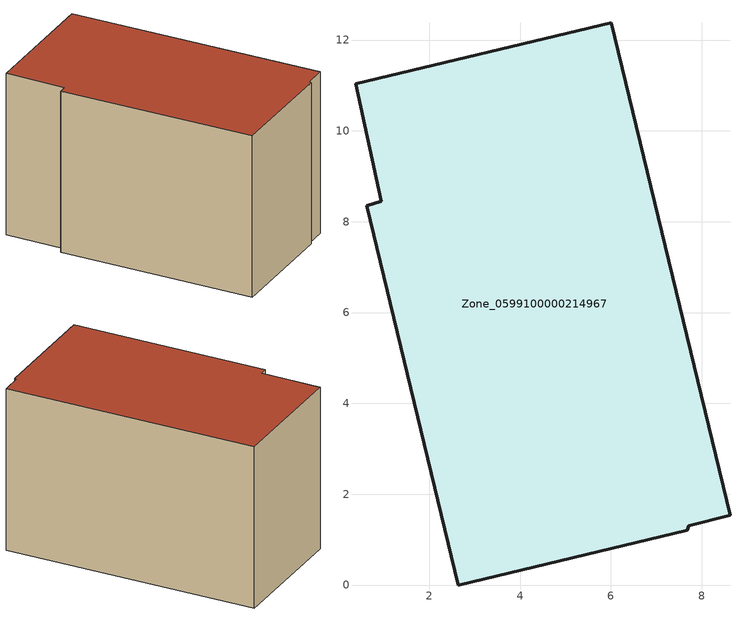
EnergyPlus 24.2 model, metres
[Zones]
Zone_0599100000214967
 floor ground (C_G): 7.71,1.31 7.68,1.21 2.64,0 0.62,8.35 0.94,8.45 0.38,11.03 6.01,12.38 8.62,1.54 z0
 wall outside (C_F): 0.62,8.35 2.64,0 7.68,1.21 7.71,1.31 8.62,1.54 6.01,12.38 0.38,11.03 0.94,8.45 0.62,8.35 z0:7.28
 roof outside (C_R): 0.94,8.45 0.62,8.35 2.64,0 7.68,1.21 7.71,1.31 8.62,1.54 6.01,12.38 0.38,11.03 z7.28
[BUILDING]
Pand.0599100000214967: North Axis=0; Terrain=City; Loads Convergence Tolerance Value=0.04; Temperature Convergence Tolerance Value=0.4; Solar Distribution=FullExterior; Maximum Number of Warmup Days=25; Minimum Number of Warmup Days=1
[Site:Location]
Rotterdam.The.Hague.AP_ZH_NLD Design_Conditions: Latitude=51.96; Longitude=4.45; Time Zone=1; Elevation=-4.5
[SITE:GROUNDTEMPERATURE:BUILDINGSURFACE]
18, 18, 18, 18, 18, 18, 18, 18, 18, 18, 18, 18
[MATERIAL] Thermal Absorptance=0.9; Solar Absorptance=0.7; Visible Absorptance=0.7
Name | Roughness | Thickness | Conductivity | Density | Specific Heat
G.TI.1965-1974 | MediumSmooth | 0.15 | 0.882353 | 540 | 1210
F.TI.1965-1974 | Rough | 0.3 | 0.697674 | 1920 | 840
R.TI.1965-1974 | MediumRough | 0.2 | 0.232558 | 1500 | 1000
[CONSTRUCTION]
C_G: G.TI.1965-1974
C_F: F.TI.1965-1974
C_R: R.TI.1965-1974
[ZONE]
Zone_0599100000214967: Type=1; Multiplier=1; Ceiling Height=Autocalculate; Volume=Autocalculate; Floor Area=autocalculate; Part of Total Floor Area=Yes
[ZONEINFILTRATION:DESIGNFLOWRATE]
Infil_Zone_0599100000214967: Zone or ZoneList or Space or SpaceList=Zone_0599100000214967; Schedule=AlwaysOn; Design Flow Rate Calculation Method=Flow/Area; Flow Rate per Floor Area=0.003; Constant Term Coefficient=1; Temperature Term Coefficient=0; Velocity Term Coefficient=0; Velocity Squared Term Coefficient=0
[HVACTEMPLATE:ZONE:IDEALLOADSAIRSYSTEM]
Zone_0599100000214967: Maximum Heating Supply Air Temperature=50; Minimum Cooling Supply Air Temperature=13; Maximum Heating Supply Air Humidity Ratio=0.0156; Minimum Cooling Supply Air Humidity Ratio=0.0077; Heating Limit=NoLimit; Cooling Limit=NoLimit; Dehumidification Control Type=ConstantSensibleHeatRatio; Cooling Sensible Heat Ratio=0.7; Dehumidification Setpoint=60; Humidification Control Type=None; Humidification Setpoint=30; Outdoor Air Method=None; Outdoor Air Flow Rate per Person=0.00944; Outdoor Air Flow Rate per Zone Floor Area=0; Outdoor Air Flow Rate per Zone=0; Demand Controlled Ventilation Type=None; Outdoor Air Economizer Type=NoEconomizer; Heat Recovery Type=None; Sensible Heat Recovery Effectiveness=0.7; Latent Heat Recovery Effectiveness=0.65
[ZONECONTROL:THERMOSTAT]
ThermostatControl_Zone_0599100000214967: Zone or ZoneList=Zone_0599100000214967; Control Type Schedule=DualSetpointControlType; Control 1=Thermostat_Zone_0599100000214967; Temperature Difference Between Cutout And Setpoint=0
[THERMOSTATSETPOINT:DUALSETPOINT]
Thermostat_Zone_0599100000214967: Heating Setpoint Temperature Schedule=HeatingSetpoint_Zone_0599100000214967; Cooling Setpoint Temperature Schedule=CoolingSetpoint_Zone_0599100000214967
[SCHEDULE:COMPACT]
HeatingSetpoint_Zone_0599100000214967: Through: 12/31, For: AllDays, Until: 24:00, 21
CoolingSetpoint_Zone_0599100000214967: Through: 12/31, For: AllDays, Until: 24:00, 24
DualSetpointControlType: Through: 12/31, For: AllDays, Until: 24:00, 4
AlwaysOn: Through: 12/31, For: AllDays, Until: 24:00, 1
